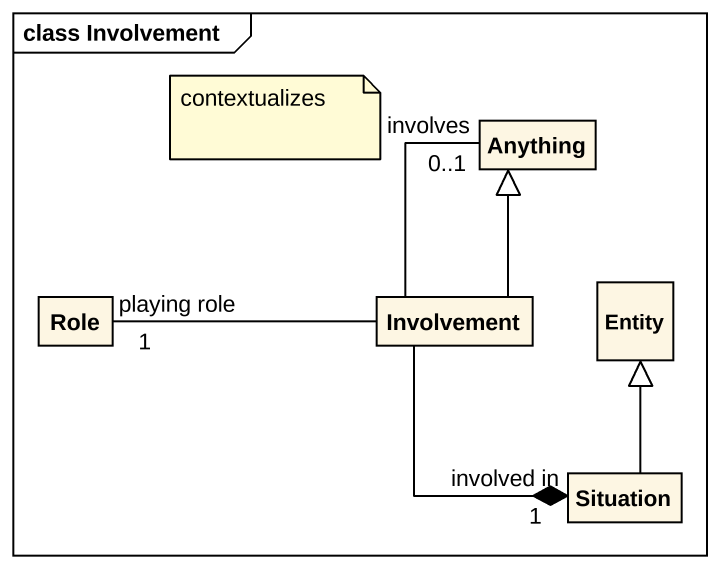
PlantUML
@startuml
mainframe class Involvement
hide circle
hide empty members
class Anything
class "Entity" as Entity_
class Role
class Involvement
class Situation
Involvement -up-|> Anything
Involvement -up- "involves\n0..1" Anything
Involvement -left- "playing role\n1" Role
Involvement --* "involved in\n1" Situation
Situation -up-|> Entity_
note as N1
  contextualizes
end note
@enduml
